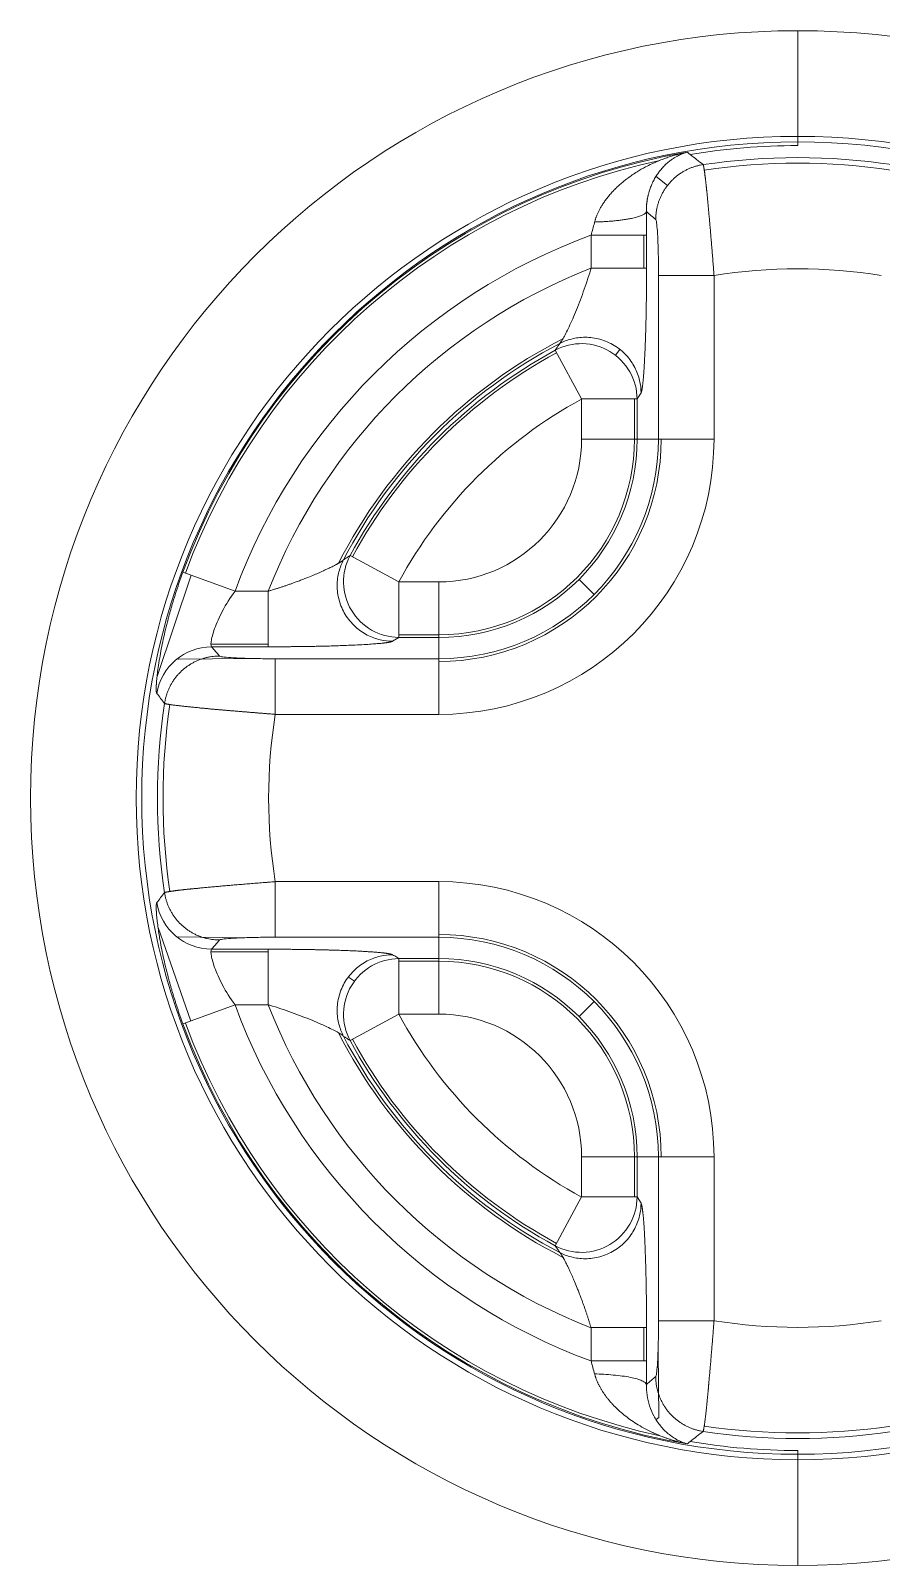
# Model space of a CAD drawing. Header units: millimetres. Extents: x 409 to 1151, y 1574 to 2099.
# Drawn here: x 667.93 to 675.65, y 1933.91 to 1947.83 of the extents above; entities that cross this region are included whole.
import ezdxf

# ---------------------------------------------------------------- set-up
doc = ezdxf.new("R2010")
doc.units = ezdxf.units.MM
doc.layers.add('core', color=7, linetype='Continuous', lineweight=20)

msp = doc.modelspace()

# ---------------------------------------------------------------- linework, layer by layer
at = {"layer": 'core', "linetype": 'Continuous'}
for p, q in [((674.89, 1946.818), (674.89, 1947.826)), ((674.89, 1946.818), (674.89, 1946.784)), ((673.605, 1946.505), (673.709, 1946.422)), ((673.015, 1945.972), (673.015, 1945.671)), ((673.494, 1945.671), (673.494, 1945.972)), ((673.519, 1945.972), (673.519, 1945.671)), ((673.519, 1945.671), (673.015, 1945.671)), ((673.627, 1944.123), (673.627, 1945.607)), ((674.131, 1944.123), (674.131, 1945.607)), ((673.238, 1944.882), (673.277, 1944.936)), ((672.691, 1944.929), (672.93, 1944.486)), ((672.93, 1944.486), (672.93, 1944.123)), ((673.434, 1944.486), (672.93, 1944.486)), ((673.409, 1944.486), (673.409, 1944.123)), ((673.434, 1944.486), (673.434, 1944.123)), ((673.434, 1944.123), (672.93, 1944.123)), ((673.627, 1944.123), (673.434, 1944.123)), ((673.627, 1944.123), (674.131, 1944.123)), ((670.829, 1943.067), (671.272, 1942.827)), ((669.387, 1942.889), (669.077, 1941.96)), ((669.313, 1942.916), (669.786, 1942.742)), ((673.044, 1942.714), (672.907, 1942.85)), ((669.786, 1942.742), (670.086, 1942.742)), ((671.634, 1942.827), (671.272, 1942.827)), ((671.272, 1942.323), (671.272, 1942.827)), ((671.634, 1942.323), (671.634, 1942.827)), ((671.215, 1942.289), (671.272, 1942.323)), ((671.634, 1942.348), (671.272, 1942.348)), ((671.634, 1942.323), (671.272, 1942.323)), ((671.634, 1942.13), (671.634, 1942.323)), ((669.567, 1942.264), (670.086, 1942.264)), ((670.086, 1942.239), (669.573, 1942.239)), ((669.274, 1942.127), (669.268, 1942.135)), ((669.888, 1942.134), (669.274, 1942.127)), ((670.15, 1942.13), (671.634, 1942.13)), ((671.634, 1941.626), (671.634, 1942.13)), ((670.15, 1941.626), (671.634, 1941.626)), ((671.634, 1940.109), (670.15, 1940.109)), ((671.634, 1939.605), (671.634, 1940.109)), ((669.087, 1939.692), (669.385, 1938.845)), ((669.265, 1939.602), (669.269, 1939.607)), ((669.87, 1939.6), (669.269, 1939.607)), ((671.634, 1939.605), (670.15, 1939.605)), ((671.634, 1939.605), (671.634, 1939.412)), ((670.086, 1939.471), (669.567, 1939.471)), ((669.573, 1939.496), (670.086, 1939.496)), ((670.086, 1939.496), (670.086, 1938.992)), ((671.272, 1939.412), (671.634, 1939.412)), ((671.272, 1939.412), (671.272, 1938.908)), ((671.272, 1939.387), (671.634, 1939.387)), ((671.634, 1939.412), (671.634, 1938.908)), ((670.868, 1939.206), (670.814, 1939.244)), ((669.313, 1938.819), (669.786, 1938.992)), ((669.786, 1938.992), (670.086, 1938.992)), ((673.044, 1939.021), (672.907, 1938.885)), ((670.829, 1938.668), (671.272, 1938.908)), ((671.272, 1938.908), (671.634, 1938.908)), ((672.93, 1937.612), (672.93, 1937.249)), ((673.434, 1937.612), (672.93, 1937.612)), ((673.409, 1937.612), (673.409, 1937.249)), ((673.627, 1937.612), (673.434, 1937.612)), ((673.434, 1937.612), (673.434, 1937.249)), ((673.627, 1936.127), (673.627, 1937.612)), ((674.131, 1937.612), (673.627, 1937.612)), ((674.131, 1936.127), (674.131, 1937.612)), ((672.691, 1936.806), (672.93, 1937.249)), ((673.434, 1937.249), (672.93, 1937.249)), ((673.469, 1937.192), (673.434, 1937.249)), ((673.015, 1935.763), (673.015, 1936.064)), ((673.494, 1935.763), (673.494, 1936.064)), ((673.519, 1935.763), (673.519, 1936.064)), ((673.623, 1935.848), (673.629, 1935.249)), ((673.629, 1935.249), (673.605, 1935.23)), ((674.89, 1934.951), (674.89, 1934.916)), ((674.89, 1933.909), (674.89, 1934.916))]:
    msp.add_line(p, q, dxfattribs=at)
for centre, radius, start, end in [((674.89, 1940.867), 6.959, 90, 270), ((674.89, 1940.867), 6.959, 270, 90), ((674.89, 1940.867), 6.001, 90, 270), ((674.89, 1940.867), 5.951, 90, 270), ((674.89, 1940.867), 5.917, 90, 99.4902), ((674.89, 1940.867), 6.001, 270, 90), ((674.89, 1940.867), 5.951, 270, 90), ((674.89, 1940.867), 5.942, 99.7138, 159.8298), ((674.89, 1940.867), 5.917, 102.2029, 159.8298), ((674.89, 1940.867), 5.808, 81.5011, 98.4989), ((674.89, 1940.867), 5.758, 81.5371, 98.4629), ((674.89, 1940.867), 5.438, 110.1702, 159.8299), ((674.89, 1940.867), 5.157, 111.3215, 158.6785), ((674.89, 1940.867), 4.8, 80.9044, 99.0956), ((674.89, 1940.867), 4.678, 117.0733, 152.9272), ((674.89, 1940.867), 4.653, 117.6442, 152.3558), ((674.89, 1940.867), 4.618, 118.441, 151.559), ((674.89, 1940.867), 4.593, 118.441, 151.559), ((674.89, 1940.867), 4.115, 118.441, 151.559), ((671.634, 1944.123), 2.018, 270, 0), ((671.634, 1944.123), 1.775, 270, 0), ((671.634, 1944.123), 2.497, 270, 0), ((671.634, 1944.123), 1.296, 270, 0), ((671.634, 1944.123), 1.8, 270, 0), ((671.634, 1944.123), 1.993, 270, 0), ((674.89, 1940.867), 5.808, 171.5011, 188.4989), ((674.89, 1940.867), 5.758, 171.5371, 188.4629), ((674.89, 1940.867), 4.8, 170.9044, 189.0956), ((671.634, 1937.612), 2.497, 360, 90), ((671.634, 1937.612), 2.018, 0, 90), ((671.634, 1937.612), 1.993, 360, 90), ((671.634, 1937.612), 1.8, 0, 90), ((671.634, 1937.612), 1.775, 0, 90), ((674.89, 1940.867), 5.438, 200.1702, 249.8298), ((674.89, 1940.867), 5.157, 201.3215, 248.6785), ((674.89, 1940.867), 5.942, 200.1702, 260.2862), ((674.89, 1940.867), 5.917, 200.1702, 257.7933), ((674.89, 1940.867), 4.115, 208.441, 241.559), ((671.634, 1937.612), 1.296, 0, 90), ((674.89, 1940.867), 4.678, 207.0733, 242.9272), ((674.89, 1940.867), 4.653, 207.6442, 242.3558), ((674.89, 1940.867), 4.593, 208.441, 241.559), ((674.89, 1940.867), 4.618, 208.441, 241.559), ((674.89, 1940.867), 4.8, 260.9044, 279.0956), ((674.89, 1940.867), 5.808, 261.5011, 278.4989), ((674.89, 1940.867), 5.758, 261.5371, 278.4629), ((674.89, 1940.867), 5.917, 260.5098, 270)]:
    msp.add_arc(centre, radius, start, end, dxfattribs=at)
for centre, major_axis, ratio, start_param, end_param in [((673.015, 1945.972), (0.505, 0), 0.000004, 4.712389, 6.230817), ((672.93, 1944.486), (0.433, -0.258), 0.994797, 0.5395, 2.602093), ((671.272, 1942.827), (-0.258, 0.433), 0.994797, 0.5395, 2.602093), ((669.573, 1941.735), (0.384, 0.327), 0.997643, 0.867412, 2.274181), ((669.573, 1940), (0.384, -0.327), 0.997643, 4.009004, 5.415774), ((671.272, 1938.908), (0.258, 0.433), 0.994797, 0.5395, 2.602093), ((672.93, 1937.249), (-0.433, -0.258), 0.994797, 0.5395, 2.602093), ((673.015, 1935.763), (-0.505, 0), 0.000009, 3.141593, 4.712386)]:
    msp.add_ellipse(centre, major_axis=major_axis, ratio=ratio, start_param=start_param, end_param=end_param, dxfattribs=at)
for points, degree, knots in [([(673.888, 1946.724), (673.877, 1946.722), (673.855, 1946.717), (673.82, 1946.709), (673.783, 1946.699), (673.744, 1946.688), (673.702, 1946.674), (673.659, 1946.658), (673.613, 1946.639), (673.562, 1946.617), (673.502, 1946.587), (673.428, 1946.545), (673.365, 1946.501), (673.316, 1946.464), (673.284, 1946.437), (673.253, 1946.409), (673.223, 1946.379), (673.194, 1946.348), (673.167, 1946.316), (673.146, 1946.289), (673.132, 1946.268), (673.122, 1946.255), (673.114, 1946.241), (673.106, 1946.228), (673.098, 1946.215), (673.092, 1946.202), (673.085, 1946.189), (673.079, 1946.177), (673.074, 1946.165), (673.069, 1946.154), (673.064, 1946.142), (673.06, 1946.131), (673.057, 1946.121), (673.053, 1946.11), (673.05, 1946.1), (673.048, 1946.094), (673.048, 1946.091)], 3, [0, 0, 0, 0, 0.030755, 0.064043, 0.099874, 0.138255, 0.179198, 0.222716, 0.268819, 0.317486, 0.37632, 0.457976, 0.551547, 0.587412, 0.625778, 0.664012, 0.70208, 0.73995, 0.777596, 0.81501, 0.829911, 0.844351, 0.858334, 0.871862, 0.884937, 0.897562, 0.909738, 0.921468, 0.932759, 0.943617, 0.954051, 0.964065, 0.973665, 0.982852, 0.99163, 1, 1, 1, 1]), ([(673.888, 1946.724), (673.882, 1946.722), (673.87, 1946.719), (673.852, 1946.713), (673.835, 1946.706), (673.818, 1946.698), (673.798, 1946.688), (673.776, 1946.676), (673.75, 1946.66), (673.721, 1946.638), (673.69, 1946.611), (673.659, 1946.578), (673.632, 1946.546), (673.609, 1946.512), (673.587, 1946.476), (673.568, 1946.437), (673.552, 1946.397), (673.542, 1946.367), (673.537, 1946.348), (673.535, 1946.338), (673.532, 1946.329), (673.53, 1946.32), (673.529, 1946.311), (673.527, 1946.302), (673.525, 1946.293), (673.524, 1946.283), (673.523, 1946.274), (673.521, 1946.265), (673.52, 1946.256), (673.52, 1946.247), (673.519, 1946.238), (673.518, 1946.229), (673.518, 1946.221), (673.518, 1946.212), (673.518, 1946.203), (673.518, 1946.194), (673.518, 1946.189), (673.518, 1946.186)], 3, [0, 0, 0, 0, 0.033797, 0.067621, 0.101466, 0.135324, 0.169187, 0.220977, 0.272851, 0.32479, 0.405385, 0.477721, 0.541692, 0.597237, 0.660703, 0.719238, 0.772856, 0.821607, 0.832595, 0.843396, 0.854011, 0.864441, 0.874687, 0.884752, 0.894637, 0.904343, 0.913872, 0.923228, 0.932411, 0.941424, 0.95027, 0.958951, 0.967471, 0.975832, 0.984038, 0.992093, 1, 1, 1, 1]), ([(674.131, 1945.607), (674.13, 1945.618), (674.129, 1945.639), (674.126, 1945.67), (674.124, 1945.701), (674.121, 1945.731), (674.119, 1945.762), (674.117, 1945.792), (674.114, 1945.822), (674.112, 1945.851), (674.109, 1945.88), (674.107, 1945.909), (674.105, 1945.937), (674.102, 1945.965), (674.1, 1945.993), (674.098, 1946.02), (674.095, 1946.046), (674.093, 1946.072), (674.091, 1946.098), (674.089, 1946.123), (674.087, 1946.147), (674.084, 1946.171), (674.082, 1946.194), (674.08, 1946.217), (674.078, 1946.239), (674.076, 1946.261), (674.074, 1946.282), (674.072, 1946.299), (674.071, 1946.314), (674.07, 1946.325), (674.069, 1946.337), (674.068, 1946.348), (674.067, 1946.359), (674.065, 1946.37), (674.064, 1946.381), (674.063, 1946.391), (674.062, 1946.401), (674.061, 1946.411), (674.06, 1946.421), (674.059, 1946.431), (674.058, 1946.44), (674.057, 1946.449), (674.056, 1946.458), (674.055, 1946.467), (674.054, 1946.475), (674.053, 1946.484), (674.052, 1946.492), (674.051, 1946.5), (674.05, 1946.507), (674.049, 1946.514), (674.048, 1946.521), (674.048, 1946.528), (674.047, 1946.535), (674.046, 1946.541), (674.045, 1946.547), (674.044, 1946.553), (674.043, 1946.558), (674.043, 1946.564), (674.042, 1946.569), (674.041, 1946.573), (674.04, 1946.578), (674.039, 1946.582), (674.039, 1946.586), (674.038, 1946.59), (674.037, 1946.593), (674.037, 1946.596), (674.036, 1946.599), (674.035, 1946.602), (674.035, 1946.604), (674.034, 1946.606), (674.033, 1946.608), (674.033, 1946.61), (674.032, 1946.611), (674.032, 1946.611), (674.032, 1946.612)], 3, [0, 0, 0, 0, 0.020453, 0.040811, 0.061074, 0.08124, 0.101308, 0.121281, 0.141157, 0.160938, 0.180624, 0.200216, 0.219713, 0.239117, 0.258428, 0.277648, 0.296776, 0.315812, 0.334757, 0.353608, 0.372366, 0.39103, 0.409601, 0.428077, 0.446459, 0.464747, 0.482942, 0.501043, 0.511801, 0.522563, 0.533329, 0.5441, 0.554874, 0.565653, 0.576435, 0.587221, 0.598011, 0.608805, 0.619602, 0.630403, 0.641208, 0.652016, 0.662827, 0.673642, 0.684461, 0.695284, 0.70611, 0.71694, 0.727774, 0.738613, 0.749455, 0.760301, 0.771152, 0.782007, 0.792866, 0.803729, 0.814597, 0.825469, 0.836345, 0.847226, 0.858112, 0.869002, 0.879898, 0.890798, 0.901703, 0.912612, 0.923526, 0.934443, 0.945363, 0.956287, 0.967212, 0.97814, 0.98907, 1, 1, 1, 1]), ([(673.048, 1946.091), (673.047, 1946.088), (673.037, 1946.049), (673.026, 1946.01), (673.015, 1945.972)], 3, [0, 0, 0, 0, 0.056817, 1, 1, 1, 1]), ([(673.015, 1945.671), (673.014, 1945.666), (672.992, 1945.595), (672.946, 1945.456), (672.875, 1945.271), (672.808, 1945.12), (672.758, 1945.024), (672.737, 1944.995), (672.731, 1944.989)], 3, [0, 0, 0, 0, 0.017006, 0.233618, 0.451007, 0.65847, 0.849308, 1, 1, 1, 1]), ([(673.519, 1945.671), (673.519, 1945.453), (673.515, 1945.249), (673.511, 1945.042), (673.503, 1944.884), (673.496, 1944.731), (673.487, 1944.641), (673.478, 1944.558), (673.469, 1944.543)], 2, [0, 0, 0, 0.25, 0.25, 0.5, 0.5, 0.75, 0.75, 1, 1, 1]), ([(674.131, 1945.607), (674.099, 1945.607), (674.067, 1945.607), (674.005, 1945.607), (673.974, 1945.607), (673.915, 1945.607), (673.886, 1945.607), (673.832, 1945.607), (673.807, 1945.607), (673.761, 1945.607), (673.74, 1945.607), (673.703, 1945.607), (673.686, 1945.607), (673.66, 1945.607), (673.649, 1945.607), (673.634, 1945.607), (673.629, 1945.607), (673.627, 1945.607)], 3, [0, 0, 0, 0, 0.125, 0.125, 0.25, 0.25, 0.375, 0.375, 0.5, 0.5, 0.625, 0.625, 0.75, 0.75, 0.875, 0.875, 1, 1, 1, 1]), ([(673.469, 1944.543), (673.469, 1944.579), (673.465, 1944.616), (673.446, 1944.694), (673.432, 1944.734), (673.392, 1944.811), (673.366, 1944.849), (673.303, 1944.917), (673.266, 1944.947), (673.185, 1944.996), (673.141, 1945.015), (673.052, 1945.04), (673.006, 1945.046), (672.919, 1945.046), (672.877, 1945.04), (672.799, 1945.02), (672.763, 1945.006), (672.731, 1944.989)], 3, [0, 0, 0, 0, 0.125, 0.125, 0.25, 0.25, 0.375, 0.375, 0.5, 0.5, 0.625, 0.625, 0.75, 0.75, 0.875, 0.875, 1, 1, 1, 1]), ([(670.086, 1942.742), (670.095, 1942.745), (670.112, 1942.75), (670.137, 1942.758), (670.164, 1942.766), (670.19, 1942.775), (670.218, 1942.784), (670.245, 1942.793), (670.273, 1942.803), (670.302, 1942.813), (670.334, 1942.825), (670.37, 1942.838), (670.408, 1942.853), (670.454, 1942.871), (670.501, 1942.89), (670.552, 1942.912), (670.598, 1942.933), (670.639, 1942.952), (670.674, 1942.969), (670.696, 1942.981), (670.708, 1942.987), (670.714, 1942.99), (670.719, 1942.994), (670.724, 1942.996), (670.729, 1942.999), (670.734, 1943.002), (670.738, 1943.005), (670.742, 1943.007), (670.746, 1943.01), (670.75, 1943.012), (670.753, 1943.014), (670.756, 1943.016), (670.759, 1943.018), (670.761, 1943.02), (670.763, 1943.022), (670.765, 1943.023), (670.767, 1943.025), (670.768, 1943.026), (670.768, 1943.026)], 3, [0, 0, 0, 0, 0.027768, 0.05628, 0.085532, 0.115521, 0.146246, 0.177701, 0.209884, 0.242792, 0.276421, 0.323447, 0.37034, 0.417106, 0.492638, 0.553515, 0.624054, 0.688375, 0.746634, 0.798993, 0.811356, 0.823561, 0.835611, 0.847509, 0.859258, 0.870861, 0.882321, 0.893642, 0.904828, 0.915881, 0.926805, 0.937605, 0.948284, 0.958845, 0.969293, 0.979632, 0.989866, 1, 1, 1, 1]), ([(670.768, 1943.026), (670.752, 1942.994), (670.738, 1942.959), (670.718, 1942.881), (670.712, 1942.839), (670.712, 1942.751), (670.718, 1942.706), (670.742, 1942.616), (670.761, 1942.572), (670.81, 1942.491), (670.841, 1942.455), (670.908, 1942.392), (670.946, 1942.366), (671.024, 1942.325), (671.063, 1942.311), (671.141, 1942.293), (671.179, 1942.289), (671.215, 1942.289)], 3, [0, 0, 0, 0, 0.125, 0.125, 0.25, 0.25, 0.375, 0.375, 0.5, 0.5, 0.625, 0.625, 0.75, 0.75, 0.875, 0.875, 1, 1, 1, 1]), ([(669.313, 1942.916), (669.309, 1942.905), (669.301, 1942.882), (669.289, 1942.848), (669.277, 1942.815), (669.265, 1942.781), (669.254, 1942.747), (669.244, 1942.714), (669.233, 1942.681), (669.223, 1942.648), (669.213, 1942.615), (669.204, 1942.582), (669.195, 1942.55), (669.186, 1942.519), (669.172, 1942.467), (669.154, 1942.395), (669.134, 1942.306), (669.116, 1942.219), (669.104, 1942.15), (669.095, 1942.097), (669.089, 1942.056), (669.083, 1942.016), (669.079, 1941.978), (669.075, 1941.941), (669.073, 1941.919), (669.072, 1941.908), (669.072, 1941.907), (669.072, 1941.906), (669.072, 1941.905), (669.072, 1941.903), (669.072, 1941.902), (669.072, 1941.901), (669.072, 1941.899), (669.072, 1941.897), (669.072, 1941.896), (669.071, 1941.894), (669.071, 1941.892), (669.071, 1941.89), (669.071, 1941.888), (669.071, 1941.886), (669.071, 1941.883), (669.071, 1941.881), (669.071, 1941.879), (669.071, 1941.876), (669.071, 1941.874), (669.071, 1941.871), (669.07, 1941.869), (669.07, 1941.866), (669.07, 1941.863), (669.07, 1941.861), (669.07, 1941.858), (669.07, 1941.855), (669.07, 1941.853), (669.07, 1941.85), (669.07, 1941.847), (669.07, 1941.845), (669.071, 1941.842), (669.071, 1941.84), (669.071, 1941.837), (669.071, 1941.835), (669.071, 1941.832), (669.072, 1941.83), (669.072, 1941.828), (669.072, 1941.826), (669.072, 1941.824), (669.073, 1941.822), (669.073, 1941.821), (669.074, 1941.819), (669.074, 1941.818), (669.075, 1941.817), (669.075, 1941.816), (669.075, 1941.816)], 3, [0, 0, 0, 0, 0.022094, 0.044119, 0.066075, 0.087954, 0.109752, 0.131463, 0.153086, 0.174618, 0.196059, 0.217411, 0.238674, 0.259855, 0.280953, 0.343094, 0.406569, 0.471292, 0.537236, 0.57175, 0.608272, 0.646778, 0.687242, 0.729659, 0.774025, 0.775087, 0.776321, 0.777728, 0.779306, 0.781057, 0.78298, 0.785075, 0.787342, 0.78978, 0.792391, 0.795173, 0.798127, 0.801252, 0.804549, 0.808017, 0.811657, 0.815467, 0.819449, 0.823601, 0.827925, 0.832418, 0.837083, 0.841917, 0.846922, 0.852096, 0.857441, 0.862956, 0.868641, 0.874495, 0.880519, 0.886713, 0.893077, 0.89961, 0.906314, 0.913186, 0.920229, 0.927441, 0.934823, 0.942375, 0.950097, 0.957989, 0.96605, 0.974282, 0.982684, 0.991257, 1, 1, 1, 1]), ([(669.573, 1942.239), (669.57, 1942.24), (669.568, 1942.245), (669.567, 1942.262), (669.567, 1942.273), (669.571, 1942.302), (669.575, 1942.319), (669.585, 1942.358), (669.592, 1942.381), (669.609, 1942.428), (669.619, 1942.454), (669.643, 1942.508), (669.657, 1942.536), (669.704, 1942.623), (669.742, 1942.683), (669.786, 1942.742)], 3, [0, 0, 0, 0, 0.125, 0.125, 0.25, 0.25, 0.375, 0.375, 0.5, 0.5, 0.625, 0.625, 0.75, 0.75, 1, 1, 1, 1]), ([(670.086, 1942.239), (670.097, 1942.239), (670.119, 1942.239), (670.152, 1942.239), (670.186, 1942.239), (670.22, 1942.239), (670.255, 1942.239), (670.29, 1942.24), (670.326, 1942.24), (670.362, 1942.24), (670.398, 1942.241), (670.435, 1942.241), (670.472, 1942.242), (670.513, 1942.243), (670.56, 1942.244), (670.615, 1942.245), (670.676, 1942.247), (670.745, 1942.249), (670.812, 1942.252), (670.885, 1942.255), (670.955, 1942.258), (671.021, 1942.263), (671.074, 1942.267), (671.107, 1942.27), (671.125, 1942.272), (671.132, 1942.273), (671.14, 1942.273), (671.147, 1942.274), (671.154, 1942.275), (671.16, 1942.276), (671.166, 1942.277), (671.172, 1942.278), (671.177, 1942.279), (671.182, 1942.28), (671.186, 1942.28), (671.191, 1942.281), (671.195, 1942.282), (671.198, 1942.283), (671.201, 1942.284), (671.204, 1942.285), (671.207, 1942.286), (671.209, 1942.286), (671.211, 1942.287), (671.213, 1942.288), (671.214, 1942.289), (671.215, 1942.289)], 3, [0, 0, 0, 0, 0.020141, 0.040663, 0.061559, 0.082828, 0.104474, 0.126499, 0.148906, 0.171698, 0.194876, 0.21844, 0.24239, 0.266724, 0.299114, 0.336699, 0.379497, 0.427531, 0.485291, 0.532129, 0.603081, 0.667879, 0.726483, 0.778852, 0.790339, 0.801733, 0.813035, 0.824243, 0.835357, 0.846377, 0.857302, 0.868133, 0.878867, 0.889505, 0.900045, 0.910487, 0.920831, 0.931075, 0.941219, 0.951264, 0.96121, 0.971057, 0.980804, 0.990452, 1, 1, 1, 1]), ([(669.146, 1941.726), (669.147, 1941.725), (669.148, 1941.725), (669.151, 1941.724), (669.155, 1941.722), (669.16, 1941.721), (669.166, 1941.72), (669.173, 1941.718), (669.181, 1941.717), (669.19, 1941.716), (669.2, 1941.714), (669.211, 1941.712), (669.223, 1941.711), (669.236, 1941.709), (669.25, 1941.707), (669.264, 1941.706), (669.28, 1941.704), (669.296, 1941.702), (669.313, 1941.7), (669.331, 1941.698), (669.35, 1941.696), (669.37, 1941.694), (669.39, 1941.692), (669.411, 1941.69), (669.433, 1941.688), (669.451, 1941.686), (669.466, 1941.684), (669.476, 1941.683), (669.486, 1941.682), (669.496, 1941.681), (669.507, 1941.681), (669.517, 1941.68), (669.528, 1941.679), (669.539, 1941.678), (669.55, 1941.677), (669.561, 1941.675), (669.573, 1941.674), (669.584, 1941.673), (669.596, 1941.672), (669.607, 1941.671), (669.619, 1941.67), (669.631, 1941.669), (669.643, 1941.668), (669.656, 1941.667), (669.668, 1941.666), (669.681, 1941.665), (669.693, 1941.664), (669.706, 1941.663), (669.719, 1941.662), (669.732, 1941.66), (669.745, 1941.659), (669.758, 1941.658), (669.772, 1941.657), (669.785, 1941.656), (669.799, 1941.655), (669.812, 1941.654), (669.826, 1941.652), (669.84, 1941.651), (669.854, 1941.65), (669.868, 1941.649), (669.882, 1941.648), (669.897, 1941.647), (669.911, 1941.645), (669.925, 1941.644), (669.94, 1941.643), (669.954, 1941.642), (669.969, 1941.641), (669.984, 1941.64), (669.999, 1941.638), (670.014, 1941.637), (670.028, 1941.636), (670.043, 1941.635), (670.059, 1941.634), (670.074, 1941.632), (670.089, 1941.631), (670.104, 1941.63), (670.119, 1941.629), (670.135, 1941.628), (670.145, 1941.627), (670.15, 1941.626)], 3, [0, 0, 0, 0, 0.020951, 0.041896, 0.062833, 0.083757, 0.104667, 0.125559, 0.146433, 0.16729, 0.18813, 0.208954, 0.229762, 0.250554, 0.271331, 0.292093, 0.31284, 0.333573, 0.354293, 0.374999, 0.395692, 0.416371, 0.437037, 0.457687, 0.478323, 0.498943, 0.507812, 0.516705, 0.525619, 0.534556, 0.543515, 0.552497, 0.561502, 0.570529, 0.579579, 0.588651, 0.597746, 0.606863, 0.616003, 0.625166, 0.634351, 0.643559, 0.652789, 0.662041, 0.671316, 0.680613, 0.689932, 0.699274, 0.708637, 0.718022, 0.72743, 0.736859, 0.74631, 0.755783, 0.765279, 0.774796, 0.784336, 0.793899, 0.803484, 0.813092, 0.822722, 0.832375, 0.842051, 0.85175, 0.861472, 0.871217, 0.880984, 0.890775, 0.900589, 0.910425, 0.920286, 0.930169, 0.940076, 0.950005, 0.959959, 0.969935, 0.979934, 0.989956, 1, 1, 1, 1]), ([(670.15, 1940.109), (670.14, 1940.108), (670.119, 1940.106), (670.088, 1940.104), (670.057, 1940.101), (670.026, 1940.099), (669.996, 1940.096), (669.966, 1940.094), (669.936, 1940.092), (669.906, 1940.089), (669.877, 1940.087), (669.849, 1940.084), (669.82, 1940.082), (669.792, 1940.08), (669.765, 1940.077), (669.738, 1940.075), (669.711, 1940.073), (669.685, 1940.071), (669.66, 1940.068), (669.635, 1940.066), (669.61, 1940.064), (669.587, 1940.062), (669.563, 1940.06), (669.541, 1940.058), (669.518, 1940.056), (669.497, 1940.054), (669.476, 1940.052), (669.458, 1940.05), (669.444, 1940.048), (669.432, 1940.047), (669.421, 1940.046), (669.41, 1940.045), (669.398, 1940.044), (669.388, 1940.043), (669.377, 1940.042), (669.366, 1940.041), (669.356, 1940.04), (669.346, 1940.039), (669.336, 1940.038), (669.327, 1940.037), (669.317, 1940.036), (669.308, 1940.034), (669.299, 1940.033), (669.291, 1940.033), (669.282, 1940.032), (669.274, 1940.031), (669.266, 1940.03), (669.258, 1940.029), (669.25, 1940.028), (669.243, 1940.027), (669.236, 1940.026), (669.229, 1940.025), (669.223, 1940.024), (669.217, 1940.023), (669.21, 1940.022), (669.205, 1940.022), (669.199, 1940.021), (669.194, 1940.02), (669.189, 1940.019), (669.184, 1940.018), (669.18, 1940.018), (669.175, 1940.017), (669.171, 1940.016), (669.168, 1940.015), (669.164, 1940.015), (669.161, 1940.014), (669.158, 1940.013), (669.156, 1940.013), (669.153, 1940.012), (669.151, 1940.011), (669.15, 1940.011), (669.148, 1940.01), (669.147, 1940.01), (669.146, 1940.009), (669.146, 1940.009)], 3, [0, 0, 0, 0, 0.020453, 0.040811, 0.061074, 0.08124, 0.101308, 0.121281, 0.141157, 0.160938, 0.180624, 0.200216, 0.219713, 0.239117, 0.258428, 0.277648, 0.296776, 0.315812, 0.334757, 0.353608, 0.372366, 0.39103, 0.409601, 0.428077, 0.446459, 0.464747, 0.482942, 0.501043, 0.511801, 0.522563, 0.533329, 0.5441, 0.554874, 0.565653, 0.576435, 0.587221, 0.598011, 0.608805, 0.619602, 0.630403, 0.641208, 0.652016, 0.662827, 0.673642, 0.684461, 0.695284, 0.70611, 0.71694, 0.727774, 0.738613, 0.749455, 0.760301, 0.771152, 0.782007, 0.792866, 0.803729, 0.814597, 0.825469, 0.836345, 0.847226, 0.858112, 0.869002, 0.879898, 0.890798, 0.901703, 0.912612, 0.923526, 0.934443, 0.945363, 0.956287, 0.967212, 0.97814, 0.98907, 1, 1, 1, 1]), ([(670.15, 1940.109), (670.15, 1940.077), (670.15, 1940.045), (670.15, 1939.982), (670.15, 1939.951), (670.15, 1939.892), (670.15, 1939.864), (670.15, 1939.81), (670.15, 1939.785), (670.15, 1939.738), (670.15, 1939.717), (670.15, 1939.68), (670.15, 1939.664), (670.15, 1939.637), (670.15, 1939.627), (670.15, 1939.611), (670.15, 1939.606), (670.15, 1939.605)], 3, [0, 0, 0, 0, 0.125, 0.125, 0.25, 0.25, 0.375, 0.375, 0.5, 0.5, 0.625, 0.625, 0.75, 0.75, 0.875, 0.875, 1, 1, 1, 1]), ([(669.075, 1939.919), (669.075, 1939.918), (669.074, 1939.917), (669.073, 1939.914), (669.072, 1939.91), (669.072, 1939.905), (669.071, 1939.9), (669.071, 1939.895), (669.07, 1939.889), (669.07, 1939.883), (669.07, 1939.877), (669.07, 1939.871), (669.07, 1939.865), (669.071, 1939.86), (669.071, 1939.854), (669.071, 1939.849), (669.071, 1939.844), (669.072, 1939.84), (669.072, 1939.836), (669.072, 1939.833), (669.072, 1939.83), (669.072, 1939.828), (669.073, 1939.811), (669.076, 1939.777), (669.083, 1939.719), (669.092, 1939.659), (669.102, 1939.592), (669.116, 1939.515), (669.134, 1939.429), (669.155, 1939.339), (669.171, 1939.273), (669.182, 1939.232), (669.186, 1939.216), (669.191, 1939.2), (669.195, 1939.184), (669.199, 1939.168), (669.204, 1939.152), (669.209, 1939.136), (669.213, 1939.12), (669.218, 1939.103), (669.223, 1939.087), (669.228, 1939.071), (669.233, 1939.054), (669.238, 1939.038), (669.244, 1939.021), (669.249, 1939.004), (669.254, 1938.988), (669.26, 1938.971), (669.265, 1938.954), (669.271, 1938.937), (669.277, 1938.92), (669.283, 1938.903), (669.289, 1938.887), (669.295, 1938.87), (669.301, 1938.853), (669.307, 1938.836), (669.311, 1938.824), (669.313, 1938.819)], 3, [0, 0, 0, 0, 0.019271, 0.037692, 0.055265, 0.071991, 0.087869, 0.1029, 0.117083, 0.13042, 0.142908, 0.154548, 0.165338, 0.175278, 0.184367, 0.192603, 0.199985, 0.206511, 0.212181, 0.216994, 0.220948, 0.224043, 0.22628, 0.292502, 0.354037, 0.410858, 0.462895, 0.528893, 0.593627, 0.657075, 0.71917, 0.729719, 0.740289, 0.750879, 0.761488, 0.772116, 0.782763, 0.79343, 0.804117, 0.814825, 0.825554, 0.836304, 0.847075, 0.857868, 0.868682, 0.879517, 0.890374, 0.901251, 0.912149, 0.923067, 0.934004, 0.94496, 0.955935, 0.966927, 0.977935, 0.98896, 1, 1, 1, 1]), ([(669.644, 1939.58), (669.636, 1939.57), (669.619, 1939.551), (669.596, 1939.523), (669.58, 1939.505), (669.573, 1939.496)], 3, [0, 0, 0, 0, 0.333382, 0.666764, 1, 1, 1, 1]), ([(669.786, 1938.992), (669.742, 1939.052), (669.704, 1939.112), (669.657, 1939.198), (669.643, 1939.227), (669.619, 1939.281), (669.609, 1939.307), (669.592, 1939.354), (669.585, 1939.376), (669.575, 1939.416), (669.571, 1939.433), (669.567, 1939.462), (669.567, 1939.473), (669.568, 1939.489), (669.57, 1939.495), (669.573, 1939.496)], 3, [0, 0, 0, 0, 0.25, 0.25, 0.375, 0.375, 0.5, 0.5, 0.625, 0.625, 0.75, 0.75, 0.875, 0.875, 1, 1, 1, 1]), ([(670.086, 1939.496), (670.304, 1939.496), (670.508, 1939.492), (670.716, 1939.488), (670.873, 1939.481), (671.026, 1939.473), (671.116, 1939.464), (671.199, 1939.455), (671.215, 1939.446)], 2, [0, 0, 0, 0.25, 0.25, 0.5, 0.5, 0.75, 0.75, 1, 1, 1]), ([(671.215, 1939.446), (671.179, 1939.446), (671.141, 1939.442), (671.063, 1939.424), (671.024, 1939.41), (670.946, 1939.369), (670.908, 1939.343), (670.841, 1939.28), (670.81, 1939.244), (670.761, 1939.163), (670.742, 1939.119), (670.718, 1939.029), (670.712, 1938.984), (670.712, 1938.896), (670.718, 1938.854), (670.738, 1938.776), (670.752, 1938.741), (670.768, 1938.709)], 3, [0, 0, 0, 0, 0.125, 0.125, 0.25, 0.25, 0.375, 0.375, 0.5, 0.5, 0.625, 0.625, 0.75, 0.75, 0.875, 0.875, 1, 1, 1, 1]), ([(670.086, 1938.992), (670.091, 1938.991), (670.163, 1938.969), (670.301, 1938.924), (670.486, 1938.852), (670.637, 1938.785), (670.733, 1938.735), (670.763, 1938.715), (670.768, 1938.709)], 3, [0, 0, 0, 0, 0.017005, 0.233618, 0.451007, 0.658469, 0.849308, 1, 1, 1, 1]), ([(672.731, 1936.746), (672.763, 1936.729), (672.799, 1936.715), (672.877, 1936.695), (672.919, 1936.689), (673.006, 1936.689), (673.052, 1936.695), (673.141, 1936.72), (673.185, 1936.739), (673.266, 1936.788), (673.303, 1936.818), (673.366, 1936.886), (673.392, 1936.924), (673.432, 1937.001), (673.446, 1937.041), (673.465, 1937.118), (673.469, 1937.156), (673.469, 1937.192)], 3, [0, 0, 0, 0, 0.125, 0.125, 0.25, 0.25, 0.375, 0.375, 0.5, 0.5, 0.625, 0.625, 0.75, 0.75, 0.875, 0.875, 1, 1, 1, 1]), ([(673.519, 1936.064), (673.519, 1936.075), (673.519, 1936.097), (673.519, 1936.13), (673.519, 1936.163), (673.518, 1936.198), (673.518, 1936.233), (673.518, 1936.268), (673.518, 1936.303), (673.517, 1936.339), (673.517, 1936.376), (673.516, 1936.412), (673.515, 1936.449), (673.515, 1936.49), (673.514, 1936.537), (673.512, 1936.593), (673.511, 1936.654), (673.508, 1936.722), (673.506, 1936.789), (673.503, 1936.862), (673.499, 1936.932), (673.495, 1936.999), (673.491, 1937.052), (673.488, 1937.084), (673.486, 1937.102), (673.485, 1937.11), (673.484, 1937.117), (673.483, 1937.124), (673.482, 1937.131), (673.481, 1937.137), (673.481, 1937.143), (673.48, 1937.149), (673.479, 1937.154), (673.478, 1937.159), (673.477, 1937.164), (673.476, 1937.168), (673.475, 1937.172), (673.475, 1937.176), (673.474, 1937.179), (673.473, 1937.182), (673.472, 1937.184), (673.471, 1937.187), (673.47, 1937.189), (673.47, 1937.191), (673.469, 1937.192), (673.469, 1937.192)], 3, [0, 0, 0, 0, 0.020141, 0.040663, 0.061559, 0.082828, 0.104474, 0.126499, 0.148906, 0.171698, 0.194876, 0.21844, 0.24239, 0.266724, 0.299114, 0.336699, 0.379497, 0.427531, 0.485291, 0.532129, 0.603081, 0.667879, 0.726483, 0.778852, 0.790339, 0.801733, 0.813035, 0.824243, 0.835357, 0.846377, 0.857302, 0.868133, 0.878867, 0.889505, 0.900045, 0.910487, 0.920831, 0.931075, 0.941219, 0.951264, 0.96121, 0.971057, 0.980804, 0.990452, 1, 1, 1, 1]), ([(673.015, 1936.064), (673.013, 1936.072), (673.007, 1936.089), (672.999, 1936.115), (672.991, 1936.141), (672.983, 1936.168), (672.974, 1936.195), (672.964, 1936.223), (672.955, 1936.251), (672.944, 1936.279), (672.933, 1936.312), (672.919, 1936.347), (672.905, 1936.386), (672.887, 1936.431), (672.867, 1936.479), (672.845, 1936.53), (672.825, 1936.575), (672.805, 1936.617), (672.788, 1936.651), (672.777, 1936.673), (672.77, 1936.686), (672.767, 1936.691), (672.764, 1936.697), (672.761, 1936.702), (672.758, 1936.707), (672.756, 1936.711), (672.753, 1936.716), (672.75, 1936.72), (672.748, 1936.724), (672.746, 1936.727), (672.744, 1936.73), (672.741, 1936.733), (672.739, 1936.736), (672.738, 1936.739), (672.736, 1936.741), (672.734, 1936.743), (672.733, 1936.744), (672.732, 1936.745), (672.731, 1936.746)], 3, [0, 0, 0, 0, 0.027768, 0.05628, 0.085532, 0.115522, 0.146246, 0.177702, 0.209885, 0.242793, 0.276421, 0.323447, 0.370341, 0.417106, 0.492638, 0.553515, 0.624054, 0.688375, 0.746634, 0.798993, 0.811356, 0.823561, 0.835611, 0.847509, 0.859258, 0.870861, 0.882321, 0.893642, 0.904828, 0.915881, 0.926806, 0.937605, 0.948284, 0.958845, 0.969293, 0.979632, 0.989866, 1, 1, 1, 1]), ([(674.032, 1935.123), (674.032, 1935.124), (674.033, 1935.125), (674.034, 1935.128), (674.035, 1935.132), (674.036, 1935.137), (674.038, 1935.144), (674.039, 1935.151), (674.04, 1935.159), (674.042, 1935.168), (674.044, 1935.178), (674.045, 1935.189), (674.047, 1935.201), (674.048, 1935.213), (674.05, 1935.227), (674.052, 1935.242), (674.054, 1935.257), (674.056, 1935.274), (674.058, 1935.291), (674.06, 1935.309), (674.062, 1935.328), (674.064, 1935.347), (674.066, 1935.368), (674.068, 1935.389), (674.07, 1935.411), (674.072, 1935.429), (674.073, 1935.443), (674.074, 1935.453), (674.075, 1935.463), (674.076, 1935.474), (674.077, 1935.484), (674.078, 1935.495), (674.079, 1935.505), (674.08, 1935.516), (674.081, 1935.527), (674.082, 1935.539), (674.083, 1935.55), (674.084, 1935.561), (674.085, 1935.573), (674.086, 1935.585), (674.087, 1935.597), (674.088, 1935.609), (674.089, 1935.621), (674.091, 1935.633), (674.092, 1935.645), (674.093, 1935.658), (674.094, 1935.671), (674.095, 1935.683), (674.096, 1935.696), (674.097, 1935.709), (674.098, 1935.722), (674.099, 1935.736), (674.101, 1935.749), (674.102, 1935.763), (674.103, 1935.776), (674.104, 1935.79), (674.105, 1935.804), (674.106, 1935.817), (674.107, 1935.831), (674.109, 1935.846), (674.11, 1935.86), (674.111, 1935.874), (674.112, 1935.888), (674.113, 1935.903), (674.114, 1935.917), (674.116, 1935.932), (674.117, 1935.946), (674.118, 1935.961), (674.119, 1935.976), (674.12, 1935.991), (674.122, 1936.006), (674.123, 1936.021), (674.124, 1936.036), (674.125, 1936.051), (674.126, 1936.066), (674.128, 1936.082), (674.129, 1936.097), (674.13, 1936.112), (674.131, 1936.122), (674.131, 1936.127)], 3, [0, 0, 0, 0, 0.020951, 0.041896, 0.062833, 0.083757, 0.104667, 0.125559, 0.146433, 0.16729, 0.18813, 0.208954, 0.229762, 0.250554, 0.271331, 0.292093, 0.31284, 0.333573, 0.354293, 0.374999, 0.395692, 0.416371, 0.437037, 0.457687, 0.478323, 0.498943, 0.507812, 0.516705, 0.525619, 0.534556, 0.543515, 0.552497, 0.561502, 0.570529, 0.579579, 0.588651, 0.597746, 0.606863, 0.616003, 0.625166, 0.634351, 0.643559, 0.652789, 0.662041, 0.671316, 0.680613, 0.689932, 0.699274, 0.708637, 0.718022, 0.72743, 0.736859, 0.74631, 0.755783, 0.765279, 0.774796, 0.784336, 0.793899, 0.803484, 0.813092, 0.822722, 0.832375, 0.842051, 0.85175, 0.861472, 0.871217, 0.880984, 0.890775, 0.900589, 0.910425, 0.920286, 0.930169, 0.940076, 0.950005, 0.959959, 0.969935, 0.979934, 0.989956, 1, 1, 1, 1]), ([(673.518, 1935.549), (673.518, 1935.555), (673.518, 1935.566), (673.518, 1935.582), (673.518, 1935.598), (673.518, 1935.615), (673.518, 1935.631), (673.519, 1935.648), (673.519, 1935.664), (673.519, 1935.681), (673.519, 1935.697), (673.519, 1935.714), (673.519, 1935.73), (673.519, 1935.747), (673.519, 1935.758), (673.519, 1935.763)], 3, [0, 0, 0, 0, 0.077166, 0.1543, 0.2314, 0.308462, 0.385481, 0.462454, 0.539375, 0.616248, 0.693076, 0.769863, 0.84661, 0.923322, 1, 1, 1, 1]), ([(673.888, 1935.011), (673.876, 1935.014), (673.852, 1935.018), (673.818, 1935.027), (673.785, 1935.035), (673.754, 1935.044), (673.725, 1935.054), (673.698, 1935.063), (673.672, 1935.072), (673.648, 1935.081), (673.625, 1935.091), (673.604, 1935.1), (673.584, 1935.108), (673.547, 1935.125), (673.495, 1935.152), (673.429, 1935.191), (673.37, 1935.23), (673.329, 1935.261), (673.304, 1935.282), (673.291, 1935.293), (673.278, 1935.304), (673.266, 1935.315), (673.254, 1935.326), (673.242, 1935.337), (673.231, 1935.348), (673.22, 1935.359), (673.21, 1935.37), (673.2, 1935.381), (673.19, 1935.392), (673.18, 1935.404), (673.171, 1935.415), (673.162, 1935.426), (673.154, 1935.437), (673.145, 1935.448), (673.138, 1935.459), (673.13, 1935.47), (673.123, 1935.481), (673.116, 1935.491), (673.109, 1935.502), (673.103, 1935.513), (673.097, 1935.524), (673.091, 1935.534), (673.086, 1935.545), (673.081, 1935.555), (673.076, 1935.565), (673.071, 1935.576), (673.067, 1935.586), (673.063, 1935.596), (673.059, 1935.606), (673.056, 1935.615), (673.053, 1935.625), (673.05, 1935.635), (673.048, 1935.641), (673.048, 1935.644)], 3, [0, 0, 0, 0, 0.034558, 0.067643, 0.099253, 0.129389, 0.158048, 0.185231, 0.210939, 0.235172, 0.257933, 0.279222, 0.29904, 0.317391, 0.393259, 0.463542, 0.528271, 0.587491, 0.603135, 0.618535, 0.633694, 0.648613, 0.663291, 0.677731, 0.691933, 0.705899, 0.71963, 0.733128, 0.746393, 0.759428, 0.772233, 0.784811, 0.797163, 0.809291, 0.821196, 0.832881, 0.844347, 0.855596, 0.866631, 0.877454, 0.888066, 0.898471, 0.90867, 0.918667, 0.928464, 0.938063, 0.947468, 0.956682, 0.965708, 0.974549, 0.983209, 0.991691, 1, 1, 1, 1]), ([(673.048, 1935.644), (673.075, 1935.644), (673.103, 1935.643), (673.16, 1935.639), (673.189, 1935.637), (673.245, 1935.632), (673.272, 1935.629), (673.325, 1935.622), (673.349, 1935.618), (673.394, 1935.609), (673.415, 1935.604), (673.45, 1935.593), (673.465, 1935.588), (673.49, 1935.577), (673.499, 1935.571), (673.512, 1935.56), (673.516, 1935.555), (673.518, 1935.549)], 3, [0, 0, 0, 0, 0.125, 0.125, 0.25, 0.25, 0.375, 0.375, 0.5, 0.5, 0.625, 0.625, 0.75, 0.75, 0.875, 0.875, 1, 1, 1, 1])]:
    msp.add_open_spline(points, degree=degree, knots=knots, dxfattribs=at)
for points, weights in [([(674.032, 1946.612), (673.772, 1946.572), (673.603, 1946.373), (673.602, 1946.113)], [1.11766760799, 0.947993961944, 0.961819071339, 1.15914293618]), ([(673.518, 1946.186), (673.504, 1946.135), (673.314, 1946.097), (673.048, 1946.091)], [1.1306178365, 0.947412603082, 0.956930804978, 1.15917244219]), ([(670.086, 1942.742), (670.086, 1942.471), (670.086, 1942.254), (670.086, 1942.239)], [1.31607474158, 1.01081430029, 0.926665968161, 1.06362974518]), ([(669.146, 1941.726), (669.185, 1941.984), (669.383, 1942.155), (669.644, 1942.155)], [1.13744365203, 0.954185449246, 0.954185449322, 1.13744365226]), ([(670.15, 1941.626), (670.15, 1941.91), (670.15, 1942.115), (670.15, 1942.13)], [1.15917077649, 0.94695029283, 0.94694307475, 1.15914912225]), ([(669.146, 1940.009), (669.185, 1939.749), (669.385, 1939.58), (669.644, 1939.58)], [1.11766760804, 0.947993961928, 0.961819071323, 1.15914293622]), ([(673.015, 1936.064), (673.286, 1936.064), (673.503, 1936.064), (673.519, 1936.064)], [1.31607474169, 1.01081430031, 0.926665968144, 1.06362974518]), ([(674.131, 1936.127), (673.848, 1936.127), (673.642, 1936.127), (673.627, 1936.127)], [1.1591707765, 0.946950292831, 0.946943074747, 1.15914912224]), ([(674.032, 1935.123), (673.774, 1935.162), (673.603, 1935.36), (673.602, 1935.622)], [1.13744365204, 0.954185449258, 0.954185449319, 1.13744365223])]:
    msp.add_rational_spline(points, weights, degree=3, dxfattribs=at)
for points in [[(673.915, 1946.703), (673.912, 1946.705), (673.906, 1946.71), (673.897, 1946.717), (673.891, 1946.722), (673.888, 1946.724)], [(674.032, 1946.612), (673.993, 1946.642), (673.954, 1946.673), (673.915, 1946.703)], [(673.602, 1946.113), (673.588, 1946.126), (673.559, 1946.151), (673.531, 1946.174), (673.518, 1946.186)], [(673.518, 1946.186), (673.518, 1946.151), (673.519, 1946.081), (673.519, 1946.008), (673.519, 1945.972)], [(673.627, 1945.607), (673.627, 1945.661), (673.627, 1945.762), (673.623, 1945.904), (673.617, 1946.016), (673.61, 1946.091), (673.605, 1946.111), (673.602, 1946.113)], [(672.731, 1944.989), (672.727, 1944.983), (672.718, 1944.969), (672.704, 1944.949), (672.695, 1944.935), (672.691, 1944.929)], [(673.469, 1944.543), (673.465, 1944.537), (673.457, 1944.524), (673.446, 1944.505), (673.438, 1944.492), (673.434, 1944.486)], [(670.768, 1943.026), (670.778, 1943.033), (670.798, 1943.047), (670.819, 1943.06), (670.829, 1943.067)], [(669.573, 1942.239), (669.58, 1942.23), (669.596, 1942.211), (669.62, 1942.184), (669.636, 1942.165), (669.644, 1942.155)], [(669.644, 1942.155), (669.646, 1942.152), (669.666, 1942.147), (669.742, 1942.14), (669.854, 1942.135), (669.996, 1942.131), (670.097, 1942.13), (670.15, 1942.13)], [(669.146, 1941.726), (669.122, 1941.756), (669.099, 1941.786), (669.075, 1941.816)], [(669.075, 1939.919), (669.099, 1939.949), (669.122, 1939.979), (669.146, 1940.009)], [(670.15, 1939.605), (670.097, 1939.605), (669.996, 1939.604), (669.854, 1939.6), (669.742, 1939.595), (669.666, 1939.588), (669.646, 1939.582), (669.644, 1939.58)], [(671.215, 1939.446), (671.221, 1939.442), (671.234, 1939.435), (671.253, 1939.423), (671.266, 1939.416), (671.272, 1939.412)], [(670.768, 1938.709), (670.775, 1938.704), (670.788, 1938.695), (670.809, 1938.682), (670.822, 1938.672), (670.829, 1938.668)], [(672.731, 1936.746), (672.724, 1936.756), (672.711, 1936.776), (672.697, 1936.796), (672.691, 1936.806)], [(673.602, 1935.622), (673.605, 1935.624), (673.61, 1935.644), (673.617, 1935.719), (673.623, 1935.831), (673.627, 1935.973), (673.627, 1936.074), (673.627, 1936.127)], [(673.048, 1935.644), (673.043, 1935.663), (673.032, 1935.703), (673.021, 1935.743), (673.015, 1935.763)], [(673.518, 1935.549), (673.527, 1935.557), (673.546, 1935.573), (673.574, 1935.597), (673.593, 1935.613), (673.602, 1935.622)], [(673.888, 1935.011), (673.853, 1935.021), (673.787, 1935.048), (673.704, 1935.108), (673.636, 1935.18), (673.582, 1935.263), (673.544, 1935.354), (673.521, 1935.451), (673.517, 1935.516), (673.518, 1935.549)], [(673.915, 1935.032), (673.954, 1935.062), (673.993, 1935.093), (674.032, 1935.123)], [(673.915, 1935.032), (673.912, 1935.03), (673.906, 1935.025), (673.897, 1935.018), (673.891, 1935.013), (673.888, 1935.011)]]:
    msp.add_open_spline(points, degree=3, dxfattribs=at)

doc.saveas('drawing.dxf')
